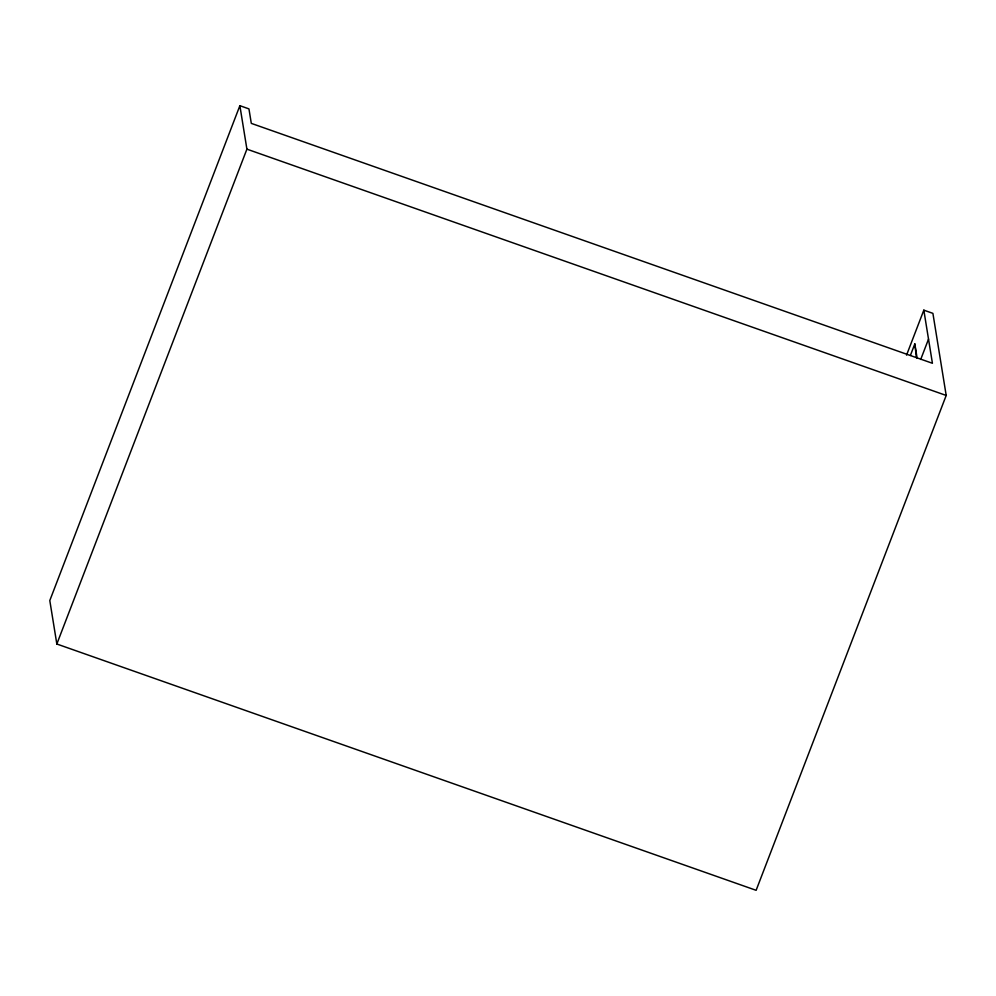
<?xml version="1.0" encoding="UTF-8"?>
<svg xmlns="http://www.w3.org/2000/svg" width="996" height="996" viewBox="0 0 996 996"><rect width="100%" height="100%" fill="white"/><g stroke="black" fill="none" stroke-linecap="round" stroke-linejoin="round"><path stroke-width="1.49" d="M923.827 310.154L932.43 363.279L251.303 123.38L248.95 108.888L239.874 105.688L49.8 600.551L56.834 644.014L756.126 890.312L946.2 395.449L932.903 313.354L923.827 310.154L906.547 355.149M56.834 644.014L246.908 149.151L239.874 105.688M910.381 355.46L914.814 343.906L917.154 358.398M920.715 359.444L928.521 339.126M246.908 149.151L946.2 395.449M914.814 343.906L916.357 356.767"/></g></svg>
